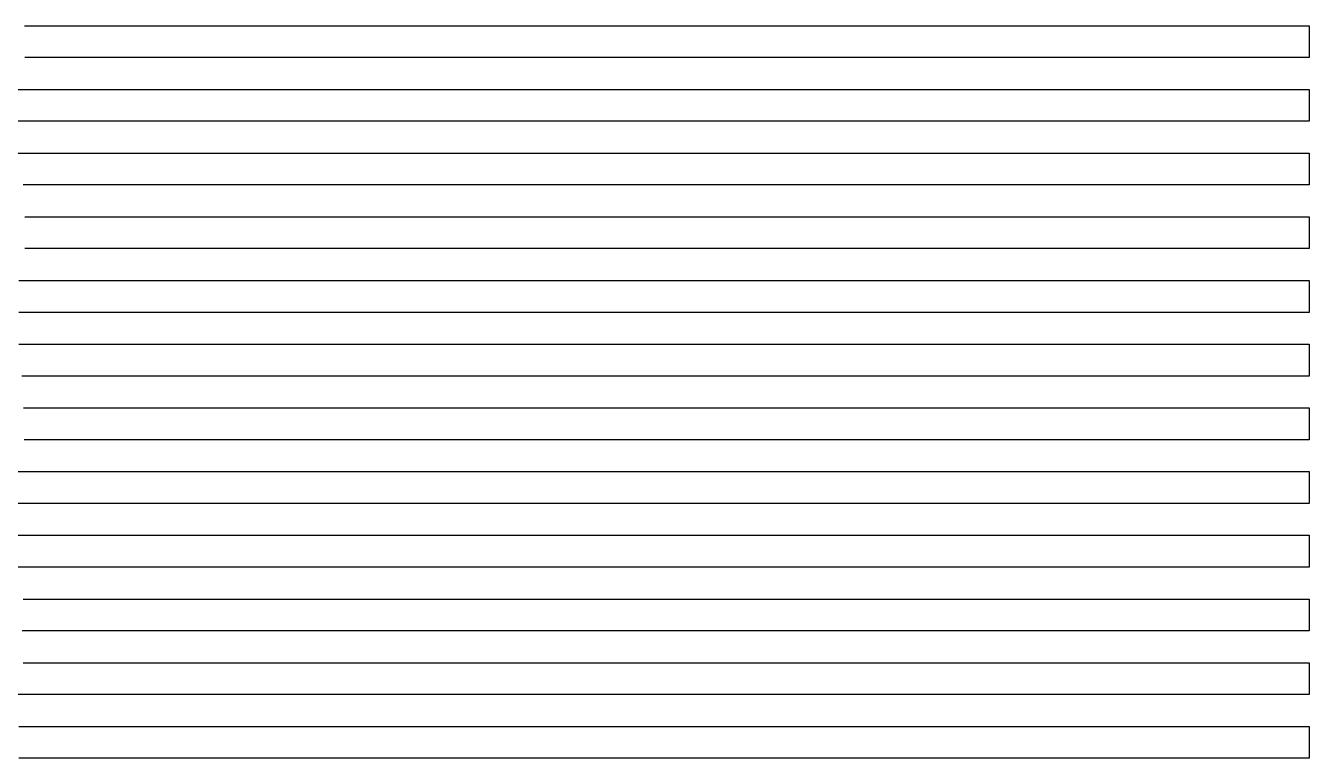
# Model space of a CAD drawing. Extents: x 20 to 170, y 60 to 234.
# Drawn here: x 132.5 to 170, y 167.94 to 189.34 of the extents above; entities that cross this region are included whole.
import ezdxf

# ---------------------------------------------------------------- set-up
doc = ezdxf.new("R2010")
doc.units = 0
doc.header["$LTSCALE"] = 0.000394
doc.layers.add('SPLINE', color=7, linetype='CONTINUOUS')

msp = doc.modelspace()

# ---------------------------------------------------------------- linework, layer by layer
at = {"layer": 'SPLINE', "color": 2}
for points in [[(132.470444, 189.341049, -22.599676), (132.737579, 189.341049, -22.346056), (133.002243, 189.341049, -22.230196), (133.177124, 189.341049, -22.195776), (133.352036, 189.341049, -22.176958), (133.699463, 189.341049, -22.170717), (134.049271, 189.341049, -22.220816), (134.921417, 189.341049, -22.468176), (135.096298, 189.341049, -22.555836), (135.443756, 189.341049, -22.875254), (135.564224, 189.341049, -23.081894), (135.684753, 189.341049, -23.382454), (136.40802, 189.341049, -25.727766), (136.448181, 189.341049, -25.840527), (136.469452, 189.341049, -25.881247), (136.942139, 189.341049, -26.210024), (137.712662, 189.341049, -26.460505), (137.887543, 189.341049, -26.510584), (138.062408, 189.341049, -26.604523), (138.759644, 189.341049, -27.033503), (138.93454, 189.341049, -27.16814), (139.022018, 189.341049, -27.24958), (139.109436, 189.341049, -27.340361), (139.282013, 189.341049, -27.587761), (139.369415, 189.341049, -27.763081), (140.068985, 189.341049, -29.269175), (140.411743, 189.341049, -29.103294), (140.733139, 189.341049, -29.015596), (141.376038, 189.341049, -29.053175), (141.725769, 189.341049, -29.219095), (142.075592, 189.341049, -29.644995), (142.947754, 189.341049, -31.464209), (143.12262, 189.341049, -31.949547), (143.153381, 189.341049, -32.093567), (143.207733, 189.341049, -32.394207), (144.058533, 189.341049, -37.416672), (144.082214, 189.341049, -37.516888), (144.663559, 189.341049, -39.276646), (144.684845, 189.341049, -39.292305), (145.564087, 189.341049, -39.307964), (146.261383, 189.341049, -39.326744), (146.786011, 189.341049, -39.329865), (147.308319, 189.341049, -39.364285), (147.658051, 189.341049, -39.392525), (148.355347, 189.341049, -39.417564), (149.752167, 189.341049, -39.442604), (152.718292, 189.341049, -39.517765), (153.240616, 189.341049, -39.517765), (153.937836, 189.341049, -39.570984), (154.809982, 189.341049, -39.592903), (155.334702, 189.341049, -39.592903), (156.031906, 189.341049, -39.621063), (156.99147, 189.341049, -39.668064), (157.428696, 189.341049, -39.677464), (158.823166, 189.341049, -39.733845), (159.782745, 189.341049, -39.783924), (160.220016, 189.341049, -39.787045), (161.266983, 189.341049, -39.830864), (161.614441, 189.341049, -40), (170, 189.341049, -40), (170, 188.409943, -40), (161.571899, 188.409943, -40), (161.266983, 188.409943, -39.846523), (160.917206, 188.409943, -39.818344), (160.220016, 188.409943, -39.787045), (159.870132, 188.409943, -39.783924), (158.125931, 188.409943, -39.711884), (157.776199, 188.409943, -39.686844), (155.334702, 188.409943, -39.592903), (154.287689, 188.409943, -39.592903), (153.240616, 188.409943, -39.517765), (152.543411, 188.409943, -39.514645), (149.752167, 188.409943, -39.442604), (148.70517, 188.409943, -39.442604), (148.005554, 188.409943, -39.414444), (147.658051, 188.409943, -39.379963), (146.960876, 188.409943, -39.326744), (145.564087, 188.409943, -39.307964), (145.214264, 188.409943, -39.292305), (144.866852, 188.409943, -39.292305), (144.843246, 188.409943, -39.257885), (144.82428, 188.409943, -39.160786), (144.188553, 188.409943, -35.547356), (144.103485, 188.409943, -35.143394), (143.165192, 188.409943, -30.756571), (143.098938, 188.409943, -30.512291), (142.935898, 188.409943, -30.133453), (142.772888, 188.409943, -29.889193), (142.075592, 188.409943, -29.118895), (141.725769, 188.409943, -28.799557), (141.376038, 188.409943, -28.646116), (140.808762, 188.409943, -28.614777), (140.243896, 188.409943, -28.780737), (140.220306, 188.409943, -28.774477), (140.158829, 188.409943, -28.702436), (140.054825, 188.409943, -28.502077), (139.282013, 188.409943, -27.089863), (139.109436, 188.409943, -26.845642), (138.93454, 188.409943, -26.682802), (138.584793, 188.409943, -26.513704), (137.031952, 188.409943, -26.094164), (136.953918, 188.409943, -26.040924), (136.556915, 188.409943, -25.640106), (136.53566, 188.409943, -25.605686), (135.727325, 188.409943, -22.928453), (135.57135, 188.409943, -22.562136), (135.412979, 188.409943, -22.330376), (135.254608, 188.409943, -22.173838), (135.096298, 188.409943, -22.064238), (134.74646, 188.409943, -21.945278), (134.399063, 188.409943, -21.923338), (133.699463, 188.409943, -22.014137), (133.002243, 188.409943, -22.192656), (132.75177, 188.409943, -22.327276), (132.50116, 188.409943, -22.580875), (132.479889, 188.409943, -22.549576)], [(132.118301, 187.478699, -20.517382), (132.652512, 187.478699, -22.859594), (132.980957, 187.478699, -22.599676), (133.439453, 187.478699, -22.004738), (133.524597, 187.478699, -21.901398), (133.699463, 187.478699, -21.754257), (134.049271, 187.478699, -21.600838), (134.399063, 187.478699, -21.55386), (135.096298, 187.478699, -21.685358), (135.313721, 187.478699, -21.835678), (135.531097, 187.478699, -22.092438), (135.55481, 187.478699, -22.126858), (135.793518, 187.478699, -22.584036), (136.372559, 187.478699, -23.974272), (136.474167, 187.478699, -24.25609), (136.611282, 187.478699, -24.703848), (137.211609, 187.478699, -26.044004), (137.533005, 187.478699, -26.147385), (137.899338, 187.478699, -26.122284), (138.242035, 187.478699, -26.109804), (138.584793, 187.478699, -26.144224), (138.93454, 187.478699, -26.300804), (139.109436, 187.478699, -26.451084), (139.282013, 187.478699, -26.682802), (139.981598, 187.478699, -27.822578), (140.080887, 187.478699, -27.994799), (140.440125, 187.478699, -28.567837), (140.461411, 187.478699, -28.589737), (140.919861, 187.478699, -28.577217), (141.376038, 187.478699, -28.583477), (141.638428, 187.478699, -28.611637), (142.075592, 187.478699, -28.596037), (142.423035, 187.478699, -28.705597), (142.772888, 187.478699, -28.981136), (142.947754, 187.478699, -29.215975), (143.035187, 187.478699, -29.388195), (143.12262, 187.478699, -29.613655), (143.186432, 187.478699, -29.839073), (143.949905, 187.478699, -32.632164), (145.006317, 187.478699, -36.997112), (145.630264, 187.478699, -39.257885), (145.65152, 187.478699, -39.317345), (145.977692, 187.478699, -39.326744), (146.960876, 187.478699, -39.326744), (148.355347, 187.478699, -39.398785), (149.402374, 187.478699, -39.436325), (151.843811, 187.478699, -39.495823), (152.543411, 187.478699, -39.517765), (153.937836, 187.478699, -39.592903), (155.334702, 187.478699, -39.592903), (157.428696, 187.478699, -39.683704), (157.776199, 187.478699, -39.711884), (158.125931, 187.478699, -39.749424), (158.91066, 187.478699, -39.783924), (159.520386, 187.478699, -39.783924), (160.917206, 187.478699, -39.818344), (161.266983, 187.478699, -39.877865), (161.526947, 187.478699, -40), (170, 187.478699, -40), (170, 186.549896, -40), (161.614441, 186.549896, -40), (161.266983, 186.549896, -39.868484), (160.917206, 186.549896, -39.827724), (158.125931, 186.549896, -39.743225), (156.031906, 186.549896, -39.621063), (155.334702, 186.549896, -39.592903), (154.112747, 186.549896, -39.592903), (153.240616, 186.549896, -39.545925), (152.543411, 186.549896, -39.517765), (152.193665, 186.549896, -39.517765), (151.146545, 186.549896, -39.480164), (149.577255, 186.549896, -39.442604), (148.70517, 186.549896, -39.398785), (146.960876, 186.549896, -39.326744), (145.826385, 186.549896, -39.326744), (145.802826, 186.549896, -39.295425), (145.729523, 186.549896, -39.004204), (145.214264, 186.549896, -36.330151), (145.09613, 186.549896, -35.744637), (144.954346, 186.549896, -35.271755), (144.082214, 186.549896, -31.576967), (143.994751, 186.549896, -31.245029), (143.907349, 186.549896, -30.988249), (143.098938, 186.549896, -28.833977), (142.935898, 186.549896, -28.514597), (142.772888, 186.549896, -28.301659), (142.423035, 186.549896, -28.073078), (142.075592, 186.549896, -27.997938), (141.376038, 186.549896, -28.073078), (141.061646, 186.549896, -28.260979), (140.744934, 186.549896, -28.502077), (140.723709, 186.549896, -28.495817), (140.026459, 186.549896, -27.42802), (139.806671, 186.549896, -27.102423), (139.18512, 186.549896, -26.294544), (138.884872, 186.549896, -26.050304), (138.584793, 186.549896, -25.956345), (137.974976, 186.549896, -25.925024), (137.478668, 186.549896, -25.972004), (137.362823, 186.549896, -25.940704), (137.341537, 186.549896, -25.903166), (136.613678, 186.549896, -22.850214), (136.497833, 186.549896, -22.518276), (136.263824, 186.549896, -22.170717), (136.027527, 186.549896, -21.970318), (135.096298, 186.549896, -21.37538), (134.399063, 186.549896, -21.265779), (134.049271, 186.549896, -21.2971), (133.874329, 186.549896, -21.35034), (133.699463, 186.549896, -21.441099), (133.352036, 186.549896, -21.807478), (132.874573, 186.549896, -22.624756), (132.77063, 186.549896, -22.759396), (132.749359, 186.549896, -22.759396), (132.683182, 186.549896, -22.465015), (132.543701, 186.549896, -21.892017), (132.06395, 186.549896, -20.019564)], [(131.955276, 185.618652, -19.449665), (132.50116, 185.618652, -20.626982), (132.75177, 185.618652, -21.23448), (133.044769, 185.618652, -22.126858), (133.068451, 185.618652, -22.126858), (133.399353, 185.618652, -21.52566), (133.732529, 185.618652, -21.23448), (134.065796, 185.618652, -21.1374), (134.399063, 185.618652, -21.115499), (134.74646, 185.618652, -21.127979), (135.334991, 185.618652, -21.196859), (135.443756, 185.618652, -21.196859), (135.793518, 185.618652, -21.250099), (136.143234, 185.618652, -21.41922), (136.318176, 185.618652, -21.588278), (136.490738, 185.618652, -21.851337), (136.686844, 185.618652, -22.358576), (137.190353, 185.618652, -24.55357), (137.473923, 185.618652, -25.768486), (137.495209, 185.618652, -25.802946), (137.781219, 185.618652, -25.724667), (138.048218, 185.618652, -25.696466), (138.584793, 185.618652, -25.727766), (138.93454, 185.618652, -25.859306), (139.282013, 185.618652, -26.125444), (139.719238, 185.618652, -26.460505), (139.806671, 185.618652, -26.532524), (139.981598, 185.618652, -26.711002), (140.132782, 185.618652, -26.905123), (140.232071, 185.618652, -27.083603), (140.787476, 185.618652, -28.163858), (140.808762, 185.618652, -28.182678), (140.950623, 185.618652, -28.041779), (141.092407, 185.618652, -27.913359), (141.376038, 185.618652, -27.769341), (142.075592, 185.618652, -27.70672), (142.423035, 185.618652, -27.769341), (142.772888, 185.618652, -27.972898), (142.947754, 185.618652, -28.163858), (143.682739, 185.618652, -29.100115), (143.819824, 185.618652, -29.294294), (143.994751, 185.618652, -29.648115), (144.167267, 185.618652, -30.315031), (144.904694, 185.618652, -33.399303), (145.027618, 185.618652, -33.86586), (145.89505, 185.618652, -36.621372), (146.589844, 185.618652, -39.298584), (146.611115, 185.618652, -39.326744), (146.960876, 185.618652, -39.326744), (148.355347, 185.618652, -39.395603), (151.146545, 185.618652, -39.480164), (152.718292, 185.618652, -39.552185), (153.240616, 185.618652, -39.552185), (154.287689, 185.618652, -39.592903), (155.15979, 185.618652, -39.592903), (156.031906, 185.618652, -39.627365), (156.729111, 185.618652, -39.646103), (158.125931, 185.618652, -39.736923), (159.520386, 185.618652, -39.783924), (160.917206, 185.618652, -39.852825), (161.266983, 185.618652, -39.884125), (161.614441, 185.618652, -40), (170, 185.618652, -40), (170, 184.687439, -40), (161.550598, 184.687439, -40), (161.526947, 184.687439, -39.984341), (161.266983, 184.687439, -39.865303), (160.917206, 184.687439, -39.827724), (159.520386, 184.687439, -39.783924), (158.125931, 184.687439, -39.715004), (157.428696, 184.687439, -39.677464), (156.381668, 184.687439, -39.633625), (155.682159, 184.687439, -39.630444), (155.15979, 184.687439, -39.621063), (154.637451, 184.687439, -39.583485), (153.937836, 184.687439, -39.558464), (152.543411, 184.687439, -39.527145), (151.146545, 184.687439, -39.480164), (149.752167, 184.687439, -39.445724), (149.052597, 184.687439, -39.442604), (148.355347, 184.687439, -39.395603), (146.960876, 184.687439, -39.326744), (146.786011, 184.687439, -39.326744), (146.762329, 184.687439, -39.276646), (146.61351, 184.687439, -38.603428), (146.088791, 184.687439, -35.869877), (146.013184, 184.687439, -35.597435), (145.864258, 184.687439, -35.237335), (145.826385, 184.687439, -35.155956), (145.041809, 184.687439, -32.691643), (144.103485, 184.687439, -28.996777), (143.994751, 184.687439, -28.661757), (143.949905, 184.687439, -28.561537), (143.819824, 184.687439, -28.326698), (143.470093, 184.687439, -27.944698), (143.12262, 184.687439, -27.769341), (142.772888, 184.687439, -27.728661), (142.70665, 184.687439, -27.731781), (142.522293, 184.687439, -27.68482), (142.359192, 184.687439, -27.647221), (142.030731, 184.687439, -27.628441), (141.376038, 184.687439, -27.659781), (141.158615, 184.687439, -27.728661), (140.941132, 184.687439, -27.894619), (140.919861, 184.687439, -27.894619), (140.215561, 184.687439, -26.526264), (139.981598, 184.687439, -26.216225), (139.806671, 184.687439, -26.072205), (139.631744, 184.687439, -25.965784), (139.456879, 184.687439, -25.893726), (138.759644, 184.687439, -25.662046), (138.584793, 184.687439, -25.636986), (138.112076, 184.687439, -25.621286), (137.636993, 184.687439, -25.655787), (137.53772, 184.687439, -25.552446), (137.516479, 184.687439, -25.492947), (136.731812, 184.687439, -22.042297), (136.665588, 184.687439, -21.788717), (136.490738, 184.687439, -21.39102), (136.143234, 184.687439, -20.999599), (135.793518, 184.687439, -20.843061), (135.096298, 184.687439, -20.818022), (134.921417, 184.687439, -20.858702), (134.74646, 184.687439, -20.924461), (134.342377, 184.687439, -21.10294), (133.798706, 184.687439, -21.181219), (133.498611, 184.687439, -21.381639), (133.177124, 184.687439, -21.879498), (132.952606, 184.687439, -21.052839), (132.872253, 184.687439, -20.799221), (132.806091, 184.687439, -20.645802), (132.609955, 184.687439, -20.238724), (132.427902, 184.687439, -19.922443)], [(132.479889, 183.758636, -19.618765), (132.739868, 183.758636, -20.025824), (132.827393, 183.758636, -20.185503), (132.959702, 183.758636, -20.526821), (133.285858, 183.758636, -21.801258), (133.581329, 183.758636, -21.441099), (133.853043, 183.758636, -21.28142), (134.108322, 183.758636, -21.16556), (134.399063, 183.758636, -20.883741), (134.571594, 183.758636, -20.724081), (134.74646, 183.758636, -20.617601), (134.921417, 183.758636, -20.554981), (135.096298, 183.758636, -20.514261), (135.793518, 183.758636, -20.539322), (135.968384, 183.758636, -20.595661), (136.143234, 183.758636, -20.689602), (136.490738, 183.758636, -21.059139), (136.665588, 183.758636, -21.441099), (136.8405, 183.758636, -22.142538), (137.190353, 183.758636, -23.604832), (137.561371, 183.758636, -25.217388), (137.757507, 183.758636, -25.521126), (137.778793, 183.758636, -25.527367), (138.182983, 183.758636, -25.502306), (138.738373, 183.758636, -25.483566), (139.282013, 183.758636, -25.449146), (139.631744, 183.758636, -25.533627), (139.806671, 183.758636, -25.621286), (139.981598, 183.758636, -25.759087), (140.248657, 183.758636, -26.122284), (141.04985, 183.758636, -27.74114), (141.071136, 183.758636, -27.744301), (141.376038, 183.758636, -27.628441), (141.4422, 183.758636, -27.62528), (142.118149, 183.758636, -27.218281), (142.281219, 183.758636, -27.133722), (142.444305, 183.758636, -27.083603), (142.772888, 183.758636, -27.039803), (143.470093, 183.758636, -27.17444), (143.753677, 183.758636, -27.409281), (143.914429, 183.758636, -27.653481), (144.037262, 183.758636, -27.929039), (144.866852, 183.758636, -30.258673), (144.985077, 183.758636, -30.637531), (145.868958, 183.758636, -34.297958), (146.611115, 183.758636, -35.625656), (146.786011, 183.758636, -35.976295), (146.982132, 183.758636, -36.759113), (147.561218, 183.758636, -39.333004), (147.582489, 183.758636, -39.348705), (148.355347, 183.758636, -39.395603), (149.052597, 183.758636, -39.458244), (149.752167, 183.758636, -39.480164), (151.496399, 183.758636, -39.483284), (152.193665, 183.758636, -39.514645), (153.937836, 183.758636, -39.552185), (154.637451, 183.758636, -39.580364), (155.15979, 183.758636, -39.621063), (155.334702, 183.758636, -39.627365), (156.031906, 183.758636, -39.630444), (158.125931, 183.758636, -39.711884), (158.998032, 183.758636, -39.777645), (160.045105, 183.758636, -39.818344), (160.917206, 183.758636, -39.818344), (161.266983, 183.758636, -39.846523), (161.614441, 183.758636, -40), (170, 183.758636, -40), (170, 182.827393, -40), (161.614441, 182.827393, -40), (160.917206, 182.827393, -39.818344), (160.567474, 182.827393, -39.818344), (159.520386, 182.827393, -39.805824), (158.823166, 182.827393, -39.746346), (158.300842, 182.827393, -39.746346), (157.428696, 182.827393, -39.715004), (156.729111, 182.827393, -39.699345), (156.381668, 182.827393, -39.708744), (155.334702, 182.827393, -39.627365), (154.637451, 182.827393, -39.599144), (153.5905, 182.827393, -39.592903), (152.543411, 182.827393, -39.517765), (152.36853, 182.827393, -39.514645), (151.496399, 182.827393, -39.480164), (149.577255, 182.827393, -39.480164), (149.052597, 182.827393, -39.461384), (148.355347, 182.827393, -39.395603), (147.679337, 182.827393, -39.351826), (147.658051, 182.827393, -39.295425), (147.504456, 182.827393, -38.619068), (146.944397, 182.827393, -35.647575), (146.835663, 182.827393, -35.259296), (146.726929, 182.827393, -35.005615), (146.218811, 182.827393, -33.903439), (145.880859, 182.827393, -33.142544), (145.029907, 182.827393, -29.519714), (144.956696, 182.827393, -29.250435), (144.866852, 182.827393, -29.009296), (144.670685, 182.827393, -28.596037), (143.994751, 182.827393, -27.38422), (143.819824, 182.827393, -27.114902), (143.470093, 182.827393, -26.833082), (142.772888, 182.827393, -26.717222), (142.423035, 182.827393, -26.751722), (142.248138, 182.827393, -26.804962), (142.075592, 182.827393, -26.898863), (141.90065, 182.827393, -27.046062), (141.376038, 182.827393, -27.5345), (141.267288, 182.827393, -27.606541), (141.246002, 182.827393, -27.60968), (141.146729, 182.827393, -27.462521), (140.248657, 182.827393, -25.696466), (139.981598, 182.827393, -25.339546), (139.806671, 182.827393, -25.201748), (139.631744, 182.827393, -25.117208), (139.282013, 182.827393, -25.048288), (138.584793, 182.827393, -25.117208), (137.908813, 182.827393, -25.336367), (137.582657, 182.827393, -24.65065), (137.561371, 182.827393, -24.59741), (137.282501, 182.827393, -23.438852), (136.665588, 182.827393, -21.1374), (136.490738, 182.827393, -20.752241), (136.143234, 182.827393, -20.382742), (135.968384, 182.827393, -20.291964), (135.793518, 182.827393, -20.238724), (135.096298, 182.827393, -20.219963), (134.74646, 182.827393, -20.313864), (134.399063, 182.827393, -20.589441), (134.280945, 182.827393, -20.749102), (133.928772, 182.827393, -21.290819), (133.394562, 182.827393, -21.838778), (133.373291, 182.827393, -21.810617), (132.980957, 182.827393, -20.194883), (132.827393, 182.827393, -19.784723), (132.652512, 182.827393, -19.506025), (132.479889, 182.827393, -19.255526)], [(132.305008, 181.896164, -18.738867), (132.652512, 181.896164, -19.186605), (132.827393, 181.896164, -19.455925), (132.914749, 181.896164, -19.653185), (133.002243, 181.896164, -19.953823), (133.439453, 181.896164, -21.782417), (133.460754, 181.896164, -21.851337), (134.399063, 181.896164, -20.360842), (134.74646, 181.896164, -20.110363), (135.096298, 181.896164, -20.028923), (135.793518, 181.896164, -20.044603), (136.1362, 181.896164, -20.163584), (136.481262, 181.896164, -20.508001), (136.651428, 181.896164, -20.861841), (137.190353, 181.896164, -22.643536), (137.320267, 181.896164, -23.113194), (137.585052, 181.896164, -24.09955), (137.972656, 181.896164, -25.095268), (137.991531, 181.896164, -25.114088), (138.438232, 181.896164, -24.872948), (138.584793, 181.896164, -24.813448), (139.282013, 181.896164, -24.750828), (139.631744, 181.896164, -24.816608), (139.981598, 181.896164, -25.016968), (140.156509, 181.896164, -25.214268), (140.32901, 181.896164, -25.505466), (141.376038, 181.896164, -27.38422), (141.742371, 181.896164, -26.983442), (142.085037, 181.896164, -26.676542), (142.363983, 181.896164, -26.566942), (142.772888, 181.896164, -26.498104), (143.318787, 181.896164, -26.576323), (143.470093, 181.896164, -26.626442), (143.819824, 181.896164, -26.870703), (144.363464, 181.896164, -27.38422), (144.616333, 181.896164, -27.647221), (144.866852, 181.896164, -28.038639), (144.914185, 181.896164, -28.148218), (145.06308, 181.896164, -28.617897), (145.564087, 181.896164, -30.866171), (145.935165, 181.896164, -32.488144), (146.960876, 181.896164, -34.80526), (147.613251, 181.896164, -36.483551), (147.764435, 181.896164, -36.918812), (148.442764, 181.896164, -39.373745), (148.46405, 181.896164, -39.408165), (149.752167, 181.896164, -39.477043), (150.799225, 181.896164, -39.480164), (151.146545, 181.896164, -39.495823), (152.543411, 181.896164, -39.517765), (153.240616, 181.896164, -39.517765), (154.20018, 181.896164, -39.592903), (154.637451, 181.896164, -39.599144), (156.031906, 181.896164, -39.661804), (156.99147, 181.896164, -39.708744), (157.428696, 181.896164, -39.715004), (158.125931, 181.896164, -39.743225), (158.823166, 181.896164, -39.746346), (159.520386, 181.896164, -39.761963), (160.220016, 181.896164, -39.818344), (160.917206, 181.896164, -39.818344), (161.266983, 181.896164, -39.849644), (161.614441, 181.896164, -40), (170, 181.896164, -40), (170, 180.967346, -40), (161.614441, 180.967346, -40), (161.266983, 180.967346, -39.830864), (159.520386, 180.967346, -39.783924), (158.998032, 180.967346, -39.783924), (156.729111, 180.967346, -39.683704), (156.031906, 180.967346, -39.664925), (154.637451, 180.967346, -39.599144), (154.287689, 180.967346, -39.592903), (153.937836, 180.967346, -39.564724), (152.543411, 180.967346, -39.517765), (151.843811, 180.967346, -39.517765), (150.799225, 180.967346, -39.480164), (149.752167, 180.967346, -39.477043), (148.617706, 180.967346, -39.417564), (148.596436, 180.967346, -39.358086), (148.47583, 180.967346, -38.875843), (147.932251, 180.967346, -36.317612), (147.849548, 180.967346, -36.032696), (147.525757, 180.967346, -35.306255), (146.960876, 180.967346, -34.150799), (146.707977, 180.967346, -33.627884), (146.582764, 180.967346, -33.311623), (145.956421, 180.967346, -31.655188), (145.06308, 180.967346, -27.722401), (144.963821, 180.967346, -27.3936), (144.866852, 180.967346, -27.165043), (144.69194, 180.967346, -26.889482), (144.517059, 180.967346, -26.714123), (144.342194, 180.967346, -26.598263), (143.470093, 180.967346, -26.200624), (142.772888, 180.967346, -26.094164), (142.444305, 180.967346, -26.138004), (142.281219, 180.967346, -26.184944), (142.118149, 180.967346, -26.272644), (141.792023, 180.967346, -26.585762), (141.463455, 180.967346, -27.089863), (141.4422, 180.967346, -27.093042), (141.028595, 180.967346, -26.344645), (140.853699, 180.967346, -26.037785), (140.156509, 180.967346, -24.960629), (139.981598, 180.967346, -24.769629), (139.631744, 180.967346, -24.58177), (139.282013, 180.967346, -24.52541), (138.584793, 180.967346, -24.58177), (138.308212, 180.967346, -24.710148), (138.034027, 180.967346, -24.879229), (138.012817, 180.967346, -24.882368), (137.644104, 180.967346, -23.820852), (137.190353, 180.967346, -22.330376), (136.639633, 180.967346, -20.652061), (136.469452, 180.967346, -20.323301), (136.13147, 180.967346, -20.000744), (135.793518, 180.967346, -19.891184), (135.618622, 180.967346, -19.872383), (135.443756, 180.967346, -19.866123), (135.096298, 180.967346, -19.875504), (134.74646, 180.967346, -19.950644), (134.399063, 180.967346, -20.194883), (133.503311, 180.967346, -21.666557), (133.482025, 180.967346, -21.682238), (133.002243, 180.967346, -19.668865), (132.914749, 180.967346, -19.371386), (132.827393, 180.967346, -19.177225), (132.652512, 180.967346, -18.914248), (132.305008, 180.967346, -18.469587)], [(132.305008, 180.036133, -18.228489), (132.652512, 180.036133, -18.695047), (132.827393, 180.036133, -18.958067), (132.914749, 180.036133, -19.152185), (133.002243, 180.036133, -19.446526), (133.482025, 180.036133, -21.45364), (133.503311, 180.036133, -21.503759), (134.399063, 180.036133, -20.085283), (134.571594, 180.036133, -19.938124), (134.74646, 180.036133, -19.850464), (135.096298, 180.036133, -19.794104), (135.443756, 180.036133, -19.787804), (135.793518, 180.036133, -19.806623), (136.143234, 180.036133, -19.903704), (136.490738, 180.036133, -20.245024), (136.665588, 180.036133, -20.614502), (137.190353, 180.036133, -22.245855), (137.582657, 180.036133, -23.448252), (138.034027, 180.036133, -24.681988), (138.317719, 180.036133, -24.47839), (138.584793, 180.036133, -24.35631), (139.282013, 180.036133, -24.29995), (139.631744, 180.036133, -24.35631), (139.981598, 180.036133, -24.54417), (140.156509, 180.036133, -24.732048), (140.76619, 180.036133, -25.527367), (140.941132, 180.036133, -25.777906), (141.028595, 180.036133, -25.912546), (141.203445, 180.036133, -26.206844), (141.463455, 180.036133, -26.786142), (141.484741, 180.036133, -26.798662), (141.647797, 180.036133, -26.469904), (141.808533, 180.036133, -26.206844), (142.129974, 180.036133, -25.915667), (142.451416, 180.036133, -25.796686), (142.772888, 180.036133, -25.762226), (143.470093, 180.036133, -25.818626), (144.167267, 180.036133, -25.940704), (144.517059, 180.036133, -26.112965), (144.69194, 180.036133, -26.282024), (144.866852, 180.036133, -26.541904), (145.06308, 180.036133, -27.039803), (145.564087, 180.036133, -29.200335), (145.977692, 180.036133, -31.000809), (146.79071, 180.036133, -33.177002), (147.594299, 180.036133, -34.676861), (148.47583, 180.036133, -36.164196), (148.596436, 180.036133, -36.408432), (148.714554, 180.036133, -36.762272), (149.402374, 180.036133, -39.448864), (149.41655, 180.036133, -39.461384), (149.752167, 180.036133, -39.477043), (150.799225, 180.036133, -39.480164), (152.718292, 180.036133, -39.552185), (153.240616, 180.036133, -39.558464), (154.287689, 180.036133, -39.592903), (154.637451, 180.036133, -39.599144), (155.334702, 180.036133, -39.633625), (156.729111, 180.036133, -39.661804), (158.125931, 180.036133, -39.718124), (158.823166, 180.036133, -39.768265), (160.220016, 180.036133, -39.787045), (160.917206, 180.036133, -39.818344), (161.266983, 180.036133, -39.846523), (161.614441, 180.036133, -40), (170, 180.036133, -40), (170, 179.104904, -40), (161.614441, 179.104904, -40), (161.266983, 179.104904, -39.868484), (160.829697, 179.104904, -39.852825), (160.567474, 179.104904, -39.821484), (159.870132, 179.104904, -39.783924), (158.998032, 179.104904, -39.777645), (157.776199, 179.104904, -39.686844), (156.381668, 179.104904, -39.633625), (155.334702, 179.104904, -39.627365), (154.637451, 179.104904, -39.599144), (154.287689, 179.104904, -39.592903), (152.36853, 179.104904, -39.517765), (151.843811, 179.104904, -39.517765), (150.799225, 179.104904, -39.480164), (150.449341, 179.104904, -39.480164), (149.752167, 179.104904, -39.448864), (149.532364, 179.104904, -39.433205), (149.511093, 179.104904, -39.364285), (149.440155, 179.104904, -39.073124), (148.86116, 179.104904, -36.063976), (148.787888, 179.104904, -35.775936), (148.643677, 179.104904, -35.359497), (148.355347, 179.104904, -34.861599), (147.549438, 179.104904, -33.812618), (146.795471, 179.104904, -32.588345), (146.77652, 179.104904, -32.547604), (145.980026, 179.104904, -30.434031), (145.564087, 179.104904, -28.649237), (145.105652, 179.104904, -26.714123), (145.041809, 179.104904, -26.460505), (144.866852, 179.104904, -26.059685), (144.517059, 179.104904, -25.658886), (144.342194, 179.104904, -25.558666), (144.167267, 179.104904, -25.499207), (142.772888, 179.104904, -25.505466), (142.139374, 179.104904, -25.636986), (141.822693, 179.104904, -25.896906), (141.508423, 179.104904, -26.469904), (141.484741, 179.104904, -26.441685), (141.276779, 179.104904, -25.893726), (141.146729, 179.104904, -25.618206), (141.033295, 179.104904, -25.442846), (140.919861, 179.104904, -25.298788), (140.678833, 179.104904, -25.020088), (140.503967, 179.104904, -24.860428), (139.981598, 179.104904, -24.43149), (139.631744, 179.104904, -24.27803), (139.282013, 179.104904, -24.25927), (138.584793, 179.104904, -24.27487), (138.301117, 179.104904, -24.37825), (138.017517, 179.104904, -24.57551), (137.996246, 179.104904, -24.55983), (137.592133, 179.104904, -23.423214), (137.190353, 179.104904, -22.161318), (136.665588, 179.104904, -20.558142), (136.490738, 179.104904, -20.188623), (136.143234, 179.104904, -19.844183), (135.793518, 179.104904, -19.759684), (135.443756, 179.104904, -19.750223), (135.096298, 179.104904, -19.753384), (134.74646, 179.104904, -19.794104), (134.399063, 179.104904, -20.028923), (133.912186, 179.104904, -20.639542), (133.711243, 179.104904, -20.911942), (133.482025, 179.104904, -21.2689), (133.460754, 179.104904, -21.231359), (133.002243, 179.104904, -19.327505), (132.848663, 179.104904, -18.892307), (132.697296, 179.104904, -18.644907), (132.392532, 179.104904, -18.206549)], [(132.434998, 178.173706, -18.075029), (132.647736, 178.173706, -18.519688), (132.914749, 178.173706, -19.120865), (133.002243, 178.173706, -19.421505), (133.373291, 178.173706, -20.96204), (133.394562, 178.173706, -20.983959), (133.645111, 178.173706, -20.661442), (133.895599, 178.173706, -20.392141), (134.084686, 178.173706, -20.229343), (134.399063, 178.173706, -19.988243), (134.74646, 178.173706, -19.775324), (135.096298, 178.173706, -19.750223), (135.793518, 178.173706, -19.750223), (136.143234, 178.173706, -19.825403), (136.490738, 178.173706, -20.169844), (136.665588, 178.173706, -20.539322), (137.582657, 178.173706, -23.332394), (138.015198, 178.173706, -24.50971), (138.301117, 178.173706, -24.29995), (138.584793, 178.173706, -24.18721), (139.282013, 178.173706, -24.14649), (139.631744, 178.173706, -24.18721), (139.806671, 178.173706, -24.24357), (140.503967, 178.173706, -24.64123), (140.678833, 178.173706, -24.760248), (140.853699, 178.173706, -24.898008), (141.028595, 178.173706, -25.070229), (141.267288, 178.173706, -25.483566), (141.529633, 178.173706, -26.181805), (141.550903, 178.173706, -26.163044), (141.704498, 178.173706, -25.853046), (141.85585, 178.173706, -25.646406), (142.163055, 178.173706, -25.424026), (142.467957, 178.173706, -25.336367), (143.295105, 178.173706, -25.135948), (143.470093, 178.173706, -25.101528), (144.167267, 178.173706, -25.123468), (144.517059, 178.173706, -25.280008), (144.866852, 178.173706, -25.662046), (145.041809, 178.173706, -26.056564), (145.639771, 178.173706, -28.260979), (145.769669, 178.173706, -28.786997), (145.864258, 178.173706, -29.184675), (146.013184, 178.173706, -29.773333), (146.632385, 178.173706, -31.758547), (146.786011, 178.173706, -32.159348), (147.353271, 178.173706, -32.920223), (147.504456, 178.173706, -33.136303), (148.355347, 178.173706, -33.997379), (148.70517, 178.173706, -34.423241), (149.052597, 178.173706, -35.187256), (149.402374, 178.173706, -35.976295), (149.577255, 178.173706, -36.505512), (149.752167, 178.173706, -37.222572), (150.324097, 178.173706, -39.467686), (151.843811, 178.173706, -39.517765), (152.543411, 178.173706, -39.524044), (153.415543, 178.173706, -39.586643), (153.937836, 178.173706, -39.592903), (155.334702, 178.173706, -39.630444), (156.031906, 178.173706, -39.630444), (156.729111, 178.173706, -39.658665), (158.125931, 178.173706, -39.743225), (158.823166, 178.173706, -39.746346), (159.172928, 178.173706, -39.765083), (159.695251, 178.173706, -39.805824), (160.917206, 178.173706, -39.852825), (161.266983, 178.173706, -39.884125), (161.505661, 178.173706, -39.996841), (170, 178.173706, -40), (170, 177.244843, -40), (161.505661, 177.244843, -40), (161.266983, 177.244843, -39.890366), (160.917206, 177.244843, -39.852825), (159.520386, 177.244843, -39.777645), (159.172928, 177.244843, -39.746346), (158.125931, 177.244843, -39.746346), (156.903992, 177.244843, -39.693085), (156.381668, 177.244843, -39.649284), (156.031906, 177.244843, -39.630444), (155.15979, 177.244843, -39.630444), (154.287689, 177.244843, -39.599144), (153.5905, 177.244843, -39.592903), (151.843811, 177.244843, -39.527145), (150.808594, 177.244843, -39.480164), (150.470642, 177.244843, -39.480164), (150.449341, 177.244843, -39.452003), (150.428101, 177.244843, -39.373745), (149.752167, 177.244843, -35.321896), (149.664749, 177.244843, -34.908581), (149.577255, 177.244843, -34.607979), (149.402374, 177.244843, -34.272919), (149.227509, 177.244843, -34.06942), (148.355347, 177.244843, -33.220802), (147.417114, 177.244843, -32.541363), (146.807281, 177.244843, -31.746027), (146.786011, 177.244843, -31.692787), (146.173859, 177.244843, -29.638695), (145.868958, 177.244843, -28.564716), (145.639771, 177.244843, -27.72554), (145.041809, 177.244843, -25.743446), (144.866852, 177.244843, -25.364586), (144.517059, 177.244843, -24.998228), (144.342194, 177.244843, -24.910528), (144.167267, 177.244843, -24.860428), (143.470093, 177.244843, -24.838509), (142.772888, 177.244843, -24.998228), (142.314362, 177.244843, -25.114088), (142.163055, 177.244843, -25.173548), (141.85585, 177.244843, -25.405266), (141.704498, 177.244843, -25.618206), (141.550903, 177.244843, -25.937584), (141.529633, 177.244843, -25.937584), (141.376038, 177.244843, -25.508606), (141.203445, 177.244843, -25.070229), (141.028595, 177.244843, -24.810349), (140.678833, 177.244843, -24.54417), (140.503967, 177.244843, -24.44397), (140.32901, 177.244843, -24.36569), (139.806671, 177.244843, -24.14963), (139.631744, 177.244843, -24.09955), (139.282013, 177.244843, -24.07139), (138.584793, 177.244843, -24.09955), (138.317719, 177.244843, -24.19663), (138.050644, 177.244843, -24.39073), (138.031708, 177.244843, -24.35631), (137.561371, 177.244843, -23.266634), (136.665588, 177.244843, -20.539322), (136.490738, 177.244843, -20.169844), (136.143234, 177.244843, -19.825403), (135.793518, 177.244843, -19.750223), (135.096298, 177.244843, -19.750223), (134.399063, 177.244843, -19.888023), (134.120148, 177.244843, -19.988243), (133.841278, 177.244843, -20.138523), (133.706543, 177.244843, -20.235563), (133.571838, 177.244843, -20.345201), (133.302414, 177.244843, -20.711521), (133.285858, 177.244843, -20.746021), (133.264587, 177.244843, -20.752241), (133.002243, 177.244843, -19.753384), (132.718597, 177.244843, -18.923607), (132.652512, 177.244843, -18.745148), (132.456268, 177.244843, -18.272329)], [(131.955276, 176.313629, -17.145073), (132.543701, 176.313629, -18.741987), (132.652512, 176.313629, -19.051968), (132.784821, 176.313629, -19.465305), (133.132263, 176.313629, -20.595661), (133.290573, 176.313629, -20.263763), (133.448975, 176.313629, -20.003883), (133.607269, 176.313629, -19.825403), (133.765686, 176.313629, -19.703283), (134.399063, 176.313629, -19.552965), (134.866989, 176.313629, -19.596846), (135.358643, 176.313629, -19.750223), (135.793518, 176.313629, -19.759684), (136.143234, 176.313629, -19.866123), (136.490738, 176.313629, -20.210524), (136.665588, 176.313629, -20.583181), (137.190353, 176.313629, -22.180098), (137.570862, 176.313629, -23.269773), (137.953705, 176.313629, -24.18721), (137.974976, 176.313629, -24.19347), (138.584793, 176.313629, -24.024412), (139.282013, 176.313629, -23.996212), (139.631744, 176.313629, -24.024412), (139.806671, 176.313629, -24.07449), (140.32901, 176.313629, -24.265471), (140.678833, 176.313629, -24.40955), (141.028595, 176.313629, -24.65065), (141.203445, 176.313629, -24.910528), (141.376038, 176.313629, -25.339546), (141.508423, 176.313629, -25.702726), (141.529633, 176.313629, -25.705866), (141.685608, 176.313629, -25.358286), (141.839264, 176.313629, -25.132868), (142.151245, 176.313629, -24.879229), (142.772888, 176.313629, -24.750828), (144.167267, 176.313629, -24.829128), (144.517059, 176.313629, -24.929308), (144.954346, 176.313629, -25.254988), (145.041809, 176.313629, -25.323826), (145.214264, 176.313629, -25.483566), (145.564087, 176.313629, -25.881247), (145.750763, 176.313629, -26.166164), (145.793335, 176.313629, -26.247564), (145.90683, 176.313629, -26.551283), (146.043854, 176.313629, -27.24332), (146.7742, 176.313629, -31.166729), (146.852234, 176.313629, -31.439169), (147.284637, 176.313629, -32.221966), (147.329605, 176.313629, -32.284607), (147.353271, 176.313629, -32.297127), (147.854279, 176.313629, -32.344067), (148.104843, 176.313629, -32.431747), (148.355347, 176.313629, -32.616505), (149.243973, 176.313629, -33.408684), (149.45433, 176.313629, -33.671722), (149.664749, 176.313629, -34.125759), (150.38324, 176.313629, -36.320732), (150.558121, 176.313629, -36.921932), (151.23407, 176.313629, -39.452003), (151.255341, 176.313629, -39.517765), (151.576706, 176.313629, -39.558464), (153.240616, 176.313629, -39.558464), (154.287689, 176.313629, -39.592903), (154.637451, 176.313629, -39.599144), (155.334702, 176.313629, -39.627365), (156.031906, 176.313629, -39.630444), (156.381668, 176.313629, -39.646103), (156.729111, 176.313629, -39.671165), (158.125931, 176.313629, -39.752605), (158.823166, 176.313629, -39.746346), (159.172928, 176.313629, -39.761963), (159.870132, 176.313629, -39.812084), (161.266983, 176.313629, -39.868484), (161.614441, 176.313629, -40), (170, 176.313629, -40), (170, 175.382416, -40), (161.614441, 175.382416, -40), (161.266983, 175.382416, -39.868484), (159.695251, 175.382416, -39.805824), (159.172928, 175.382416, -39.765083), (158.823166, 175.382416, -39.746346), (158.300842, 175.382416, -39.746346), (153.5905, 175.382416, -39.558464), (152.248016, 175.382416, -39.549065), (151.363998, 175.382416, -39.480164), (151.342773, 175.382416, -39.464504), (151.146545, 175.382416, -38.719284), (150.645538, 175.382416, -36.558731), (150.449341, 175.382416, -35.948135), (149.664749, 175.382416, -33.659245), (149.532364, 175.382416, -33.374264), (149.402374, 175.382416, -33.180103), (149.227509, 175.382416, -33.007904), (149.052597, 175.382416, -32.854504), (148.355347, 175.382416, -32.469303), (147.655762, 175.382416, -32.322147), (147.525757, 175.382416, -32.237648), (147.504456, 175.382416, -32.209427), (146.916016, 175.382416, -31.126049), (146.894745, 175.382416, -31.044649), (146.582764, 175.382416, -29.372555), (146.020264, 175.382416, -26.451084), (145.897278, 175.382416, -26.078505), (145.729523, 175.382416, -25.793507), (145.564087, 175.382416, -25.611906), (145.214264, 175.382416, -25.348927), (144.517059, 175.382416, -24.888628), (144.167267, 175.382416, -24.779028), (143.470093, 175.382416, -24.728909), (143.12262, 175.382416, -24.716408), (142.772888, 175.382416, -24.713268), (142.151245, 175.382416, -24.769629), (141.839264, 175.382416, -24.995049), (141.685608, 175.382416, -25.208008), (141.508423, 175.382416, -25.561846), (141.376038, 175.382416, -25.229908), (141.203445, 175.382416, -24.813448), (141.028595, 175.382416, -24.55983), (140.678833, 175.382416, -24.32189), (140.32901, 175.382416, -24.19035), (139.981598, 175.382416, -24.08699), (139.435577, 175.382416, -23.989952), (138.584793, 175.382416, -23.720692), (137.996246, 175.382416, -23.686192), (137.974976, 175.382416, -23.667452), (137.828445, 175.382416, -23.454512), (137.495209, 175.382416, -23.009893), (137.190353, 175.382416, -22.198875), (136.665588, 175.382416, -20.711521), (136.490738, 175.382416, -20.338942), (136.143234, 175.382416, -19.988243), (135.968384, 175.382416, -19.909964), (135.663483, 175.382416, -19.809763), (135.238098, 175.382416, -19.484085), (135.096298, 175.382416, -19.402685), (134.399063, 175.382416, -19.299385), (134.049271, 175.382416, -19.327505), (133.874329, 175.382416, -19.380745), (133.699463, 175.382416, -19.465305), (133.352036, 175.382416, -19.825403), (132.962097, 175.382416, -20.573801), (132.940811, 175.382416, -20.558142), (132.676117, 175.382416, -19.606205), (132.175018, 175.382416, -17.956049)], [(132.030899, 174.453583, -17.859009), (132.739868, 174.453583, -20.542461), (132.76355, 174.453583, -20.564362), (133.002243, 174.453583, -20.194883), (133.352036, 174.453583, -19.668865), (133.699463, 174.453583, -19.330666), (134.399063, 174.453583, -19.221106), (135.096298, 174.453583, -19.283726), (135.443756, 174.453583, -19.502905), (135.793518, 174.453583, -19.772163), (135.968384, 174.453583, -19.922443), (136.143234, 174.453583, -20.094664), (136.490738, 174.453583, -20.489222), (137.190353, 174.453583, -22.236456), (137.455017, 174.453583, -22.862694), (137.476257, 174.453583, -22.900274), (137.842651, 174.453583, -23.376234), (137.866272, 174.453583, -23.401274), (138.584793, 174.453583, -23.420053), (139.981598, 174.453583, -24.014992), (140.678833, 174.453583, -24.22167), (141.028595, 174.453583, -24.46277), (141.376038, 174.453583, -25.035809), (141.4422, 174.453583, -25.154768), (141.463455, 174.453583, -25.186089), (141.709259, 174.453583, -25.020088), (142.118149, 174.453583, -24.779028), (142.772888, 174.453583, -24.710148), (143.470093, 174.453583, -24.725788), (144.167267, 174.453583, -24.760248), (144.517059, 174.453583, -24.888628), (145.214264, 174.453583, -25.348927), (145.564087, 174.453583, -25.552446), (145.738998, 174.453583, -25.734066), (145.913879, 174.453583, -26.037785), (146.001312, 174.453583, -26.282024), (146.086411, 174.453583, -26.676542), (146.419662, 174.453583, -28.245298), (146.578064, 174.453583, -29.037495), (146.894745, 174.453583, -30.684511), (146.916016, 174.453583, -30.737751), (147.532837, 174.453583, -31.783607), (148.071762, 174.453583, -32.228207), (148.70517, 174.453583, -32.331566), (149.052597, 174.453583, -32.438007), (149.260574, 174.453583, -32.588345), (149.468506, 174.453583, -32.832584), (150.231949, 174.453583, -34.01302), (150.39502, 174.453583, -34.288601), (150.449341, 174.453583, -34.398178), (150.572296, 174.453583, -34.73946), (150.645538, 174.453583, -35.102695), (151.309662, 174.453583, -39.176445), (151.363998, 174.453583, -39.411304), (151.387665, 174.453583, -39.480164), (151.675995, 174.453583, -39.480164), (152.543411, 174.453583, -39.552185), (153.5905, 174.453583, -39.558464), (157.078964, 174.453583, -39.702503), (157.951065, 174.453583, -39.743225), (158.823166, 174.453583, -39.746346), (159.172928, 174.453583, -39.761963), (159.520386, 174.453583, -39.787045), (160.917206, 174.453583, -39.821484), (161.266983, 174.453583, -39.849644), (161.614441, 174.453583, -40), (170, 174.453583, -40), (170, 173.522369, -40), (161.614441, 173.522369, -40), (161.266983, 173.522369, -39.846523), (160.917206, 173.522369, -39.818344), (160.220016, 173.522369, -39.827724), (158.125931, 173.522369, -39.746346), (157.776199, 173.522369, -39.743225), (156.729111, 173.522369, -39.683704), (153.5905, 173.522369, -39.558464), (152.543411, 173.522369, -39.552185), (151.475143, 173.522369, -39.480164), (151.451477, 173.522369, -39.473885), (151.146545, 173.522369, -37.576389), (150.68808, 173.522369, -34.492119), (150.624252, 173.522369, -34.22282), (150.449341, 173.522369, -33.806358), (150.295761, 173.522369, -33.562122), (150.099609, 173.522369, -33.289703), (149.402374, 173.522369, -32.406727), (149.052597, 173.522369, -32.134266), (148.70517, 173.522369, -32.030987), (148.355347, 173.522369, -31.974607), (148.097717, 173.522369, -31.927628), (147.811813, 173.522369, -31.739767), (147.525757, 173.522369, -31.589447), (147.504456, 173.522369, -31.558147), (147.232727, 173.522369, -31.094749), (146.894745, 173.522369, -30.462231), (146.873459, 173.522369, -30.393311), (146.587433, 173.522369, -29.225395), (146.05574, 173.522369, -26.729782), (145.972961, 173.522369, -26.394724), (145.890244, 173.522369, -26.178684), (145.727142, 173.522369, -25.890606), (145.585373, 173.522369, -25.718407), (145.214264, 173.522369, -25.352026), (144.866852, 173.522369, -25.104649), (144.167267, 173.522369, -24.782148), (143.470093, 173.522369, -24.66317), (142.772888, 173.522369, -24.59115), (141.376038, 173.522369, -24.66317), (141.267288, 173.522369, -24.710148), (140.929291, 173.522369, -24.25609), (140.61261, 173.522369, -24.08699), (139.981598, 173.522369, -23.905392), (139.282013, 173.522369, -23.592272), (138.93454, 173.522369, -23.423214), (138.584793, 173.522369, -23.329294), (138.225494, 173.522369, -23.313614), (137.866272, 173.522369, -23.319834), (137.842651, 173.522369, -23.304234), (137.455017, 173.522369, -22.765656), (137.190353, 173.522369, -22.242716), (136.490738, 173.522369, -20.661442), (136.218964, 173.522369, -20.307644), (135.947098, 173.522369, -19.991364), (135.443756, 173.522369, -19.480986), (135.096298, 173.522369, -19.246145), (134.399063, 173.522369, -19.217945), (133.699463, 173.522369, -19.289986), (133.352036, 173.522369, -19.574905), (133.002243, 173.522369, -19.894283), (132.564987, 173.522369, -20.429722), (132.543701, 173.522369, -20.376541), (132.075745, 173.522369, -18.582287)], [(132.430298, 172.591125, -20.007004), (132.557892, 172.591125, -19.809763), (132.685532, 172.591125, -19.668865), (133.002243, 172.591125, -19.462185), (133.352036, 172.591125, -19.336966), (133.699463, 172.591125, -19.264925), (134.049271, 172.591125, -19.217945), (134.399063, 172.591125, -19.217945), (135.096298, 172.591125, -19.246145), (135.443756, 172.591125, -19.484085), (136.010925, 172.591125, -20.194883), (136.176422, 172.591125, -20.420341), (136.490738, 172.591125, -20.868101), (137.190353, 172.591125, -22.230196), (137.405365, 172.591125, -22.627855), (137.745728, 172.591125, -23.016134), (137.953705, 172.591125, -23.272934), (138.584793, 172.591125, -23.282314), (138.759644, 172.591125, -23.301094), (139.282013, 172.591125, -23.470192), (139.544373, 172.591125, -23.570332), (140.369217, 172.591125, -23.946112), (140.60318, 172.591125, -24.014992), (140.91275, 172.591125, -24.16531), (141.224731, 172.591125, -24.56295), (141.246002, 172.591125, -24.56295), (141.376038, 172.591125, -24.52541), (141.846375, 172.591125, -24.45965), (142.335602, 172.591125, -24.37509), (142.772888, 172.591125, -24.28113), (143.448807, 172.591125, -24.43149), (143.68512, 172.591125, -24.56295), (143.94278, 172.591125, -24.719528), (144.167267, 172.591125, -24.760248), (144.517059, 172.591125, -24.872948), (144.866852, 172.591125, -25.204868), (145.434097, 172.591125, -25.874947), (145.564087, 172.591125, -26.040924), (145.776764, 172.591125, -26.357204), (145.826385, 172.591125, -26.447985), (145.956421, 172.591125, -26.789303), (146.611115, 172.591125, -29.441395), (146.838043, 172.591125, -30.114653), (147.525757, 172.591125, -31.345249), (148.003174, 172.591125, -31.639587), (148.70517, 172.591125, -31.727207), (149.052597, 172.591125, -31.830587), (149.227509, 172.591125, -31.940187), (149.402374, 172.591125, -32.099827), (150.099609, 172.591125, -32.841965), (150.340683, 172.591125, -33.136303), (150.449341, 172.591125, -33.302242), (150.624252, 172.591125, -33.70932), (150.666824, 172.591125, -33.86586), (151.255341, 172.591125, -36.264393), (151.458572, 172.591125, -37.194393), (151.508209, 172.591125, -37.473068), (152.120346, 172.591125, -39.498924), (152.141586, 172.591125, -39.517765), (153.240616, 172.591125, -39.552185), (155.334702, 172.591125, -39.627365), (156.031906, 172.591125, -39.658665), (156.206787, 172.591125, -39.668064), (156.729111, 172.591125, -39.683704), (159.172928, 172.591125, -39.783924), (159.870132, 172.591125, -39.787045), (160.74234, 172.591125, -39.849644), (161.266983, 172.591125, -39.868484), (161.614441, 172.591125, -40), (170, 172.591125, -40), (170, 171.662292, -40), (161.614441, 171.662292, -40), (161.266983, 171.662292, -39.868484), (160.917206, 171.662292, -39.855904), (160.220016, 171.662292, -39.796444), (158.823166, 171.662292, -39.746346), (158.300842, 171.662292, -39.746346), (157.428696, 171.662292, -39.715004), (156.903992, 171.662292, -39.708744), (156.381668, 171.662292, -39.686844), (156.031906, 171.662292, -39.661804), (153.937836, 171.662292, -39.592903), (152.543411, 171.662292, -39.527145), (152.259796, 171.662292, -39.517765), (152.238525, 171.662292, -39.508385), (152.101486, 171.662292, -39.060604), (151.692566, 171.662292, -37.573227), (151.146545, 171.662292, -35.397076), (150.666824, 171.662292, -33.443142), (150.624252, 171.662292, -33.289703), (150.449341, 171.662292, -32.898323), (150.286301, 171.662292, -32.672863), (150.12085, 171.662292, -32.500645), (149.402374, 171.662292, -31.793007), (149.227509, 171.662292, -31.633287), (149.052597, 171.662292, -31.526827), (148.355347, 171.662292, -31.401569), (148.050476, 171.662292, -31.404709), (148.02919, 171.662292, -31.401569), (147.544647, 171.662292, -30.941269), (147.471405, 171.662292, -30.816031), (147.289459, 171.662292, -30.521711), (146.7789, 171.662292, -29.776453), (146.514221, 171.662292, -29.159655), (145.717712, 171.662292, -26.889482), (145.564087, 171.662292, -26.513704), (145.367859, 171.662292, -26.090984), (144.954346, 171.662292, -25.308207), (144.69194, 171.662292, -24.919949), (144.167267, 171.662292, -24.50659), (143.470093, 171.662292, -23.958632), (142.772888, 171.662292, -23.827112), (142.423035, 171.662292, -23.870972), (142.075592, 171.662292, -24.021252), (141.399628, 171.662292, -24.40641), (141.203445, 171.662292, -24.46591), (141.179901, 171.662292, -24.46591), (140.879669, 171.662292, -24.12145), (140.581848, 171.662292, -23.971172), (140.430649, 171.662292, -23.902292), (140.281738, 171.662292, -23.820852), (139.806671, 171.662292, -23.535912), (139.456879, 171.662292, -23.416954), (139.282013, 171.662292, -23.369974), (138.584793, 171.662292, -23.279154), (138.3461, 171.662292, -23.269773), (138.041199, 171.662292, -23.185194), (138.017517, 171.662292, -23.172714), (137.849731, 171.662292, -22.984854), (137.681885, 171.662292, -22.825134), (137.343964, 171.662292, -22.533936), (137.317963, 171.662292, -22.508896), (137.145386, 171.662292, -22.239555), (136.490738, 171.662292, -21.0497), (136.294586, 171.662292, -20.724081), (136.143234, 171.662292, -20.479841), (135.793518, 171.662292, -19.985064), (135.443756, 171.662292, -19.499725), (135.096298, 171.662292, -19.261786), (134.659058, 171.662292, -19.217945), (134.049271, 171.662292, -19.017548), (133.699463, 171.662292, -18.932987), (133.002243, 171.662292, -19.014387), (132.8013, 171.662292, -19.120865), (132.598083, 171.662292, -19.296246), (132.397217, 171.662292, -19.581165)], [(132.423172, 170.731064, -19.108345), (132.713882, 170.731064, -18.767067), (133.002243, 170.731064, -18.604227), (133.699463, 170.731064, -18.544727), (134.049271, 170.731064, -18.604227), (134.224182, 170.731064, -18.691887), (134.399063, 170.731064, -18.823427), (134.921417, 170.731064, -19.243006), (135.358643, 170.731064, -19.449665), (135.576096, 170.731064, -19.715803), (136.207092, 170.731064, -20.774181), (136.490738, 170.731064, -21.2689), (137.313171, 170.731064, -22.530796), (137.660629, 170.731064, -22.834494), (138.005722, 170.731064, -23.097534), (138.374451, 170.731064, -23.222794), (138.497284, 170.731064, -23.257214), (138.584793, 170.731064, -23.247854), (139.282013, 170.731064, -23.200874), (139.631744, 170.731064, -23.257214), (139.981598, 170.731064, -23.448252), (140.423553, 170.731064, -23.889732), (140.768616, 170.731064, -24.09955), (141.116119, 170.731064, -24.41893), (141.399628, 170.731064, -24.25609), (141.90065, 170.731064, -23.845932), (142.075592, 170.731064, -23.711252), (142.248138, 170.731064, -23.623592), (142.423035, 170.731064, -23.570332), (142.772888, 170.731064, -23.539072), (143.470093, 170.731064, -23.651772), (144.167267, 170.731064, -24.21225), (144.517059, 170.731064, -24.60993), (144.779419, 170.731064, -24.988848), (144.866852, 170.731064, -25.132868), (145.630264, 170.731064, -27.055443), (146.355835, 170.731064, -28.561537), (146.469299, 170.731064, -28.812037), (146.79071, 170.731064, -29.547874), (147.544647, 170.731064, -30.690771), (148.050476, 170.731064, -31.12291), (148.355347, 170.731064, -31.107229), (149.052597, 170.731064, -31.223089), (149.227509, 170.731064, -31.329569), (149.402374, 170.731064, -31.492409), (150.26738, 170.731064, -32.362888), (150.437576, 170.731064, -32.578903), (150.610092, 170.731064, -32.935883), (151.146545, 170.731064, -34.401299), (151.309662, 170.731064, -34.883518), (151.496399, 170.731064, -35.547356), (152.217209, 170.731064, -39.298584), (152.281021, 170.731064, -39.545925), (152.543411, 170.731064, -39.564724), (153.240616, 170.731064, -39.592903), (154.287689, 170.731064, -39.599144), (156.031906, 170.731064, -39.668064), (156.381668, 170.731064, -39.671165), (157.951065, 170.731064, -39.743225), (158.823166, 170.731064, -39.746346), (160.220016, 170.731064, -39.799564), (160.917206, 170.731064, -39.855904), (161.266983, 170.731064, -39.868484), (161.614441, 170.731064, -40), (170, 170.731064, -40), (170, 169.799835, -40), (161.614441, 169.799835, -40), (161.266983, 169.799835, -39.868484), (160.917206, 169.799835, -39.855904), (160.567474, 169.799835, -39.855904), (159.870132, 169.799835, -39.783924), (159.172928, 169.799835, -39.783924), (158.125931, 169.799835, -39.746346), (157.776199, 169.799835, -39.743225), (156.729111, 169.799835, -39.683704), (154.637451, 169.799835, -39.599144), (154.287689, 169.799835, -39.592903), (153.240616, 169.799835, -39.558464), (152.890869, 169.799835, -39.552185), (152.36853, 169.799835, -39.545925), (152.34726, 169.799835, -39.467686), (152.122742, 169.799835, -38.280907), (151.67131, 169.799835, -35.650696), (151.595718, 169.799835, -35.240456), (151.5224, 169.799835, -34.986835), (151.146545, 169.799835, -33.975479), (150.624252, 169.799835, -32.676003), (150.449341, 169.799835, -32.303368), (150.274475, 169.799835, -32.077969), (150.099609, 169.799835, -31.899467), (149.402374, 169.799835, -31.23877), (149.052597, 169.799835, -30.988249), (148.355347, 169.799835, -30.881811), (148.02919, 169.799835, -30.903709), (147.565918, 169.799835, -30.452831), (146.762329, 169.799835, -29.259815), (146.431458, 169.799835, -28.589737), (146.263672, 169.799835, -28.267239), (145.977692, 169.799835, -27.756821), (145.642059, 169.799835, -27.230761), (144.921265, 169.799835, -25.705866), (144.625824, 169.799835, -25.114088), (144.167267, 169.799835, -24.36257), (143.819824, 169.799835, -23.830252), (143.470093, 169.799835, -23.589172), (142.772888, 169.799835, -23.535912), (142.075592, 169.799835, -23.636112), (141.725769, 169.799835, -23.780132), (141.376038, 169.799835, -23.977392), (141.04985, 169.799835, -24.23419), (140.941132, 169.799835, -24.33437), (140.889191, 169.799835, -24.27487), (140.449524, 169.799835, -23.739452), (139.981598, 169.799835, -23.269773), (139.631744, 169.799835, -23.097534), (139.282013, 169.799835, -23.047474), (138.584793, 169.799835, -23.094414), (138.421661, 169.799835, -23.150774), (138.258575, 169.799835, -23.216534), (137.970245, 169.799835, -23.113194), (137.287201, 169.799835, -22.615376), (137.27066, 169.799835, -22.596556), (136.490738, 169.799835, -21.42544), (135.793518, 169.799835, -20.194883), (135.443756, 169.799835, -19.634405), (135.271149, 169.799835, -19.418365), (135.096298, 169.799835, -19.217945), (134.74646, 169.799835, -18.895428), (134.399063, 169.799835, -18.610487), (134.049271, 169.799835, -18.438269), (133.699463, 169.799835, -18.391329), (133.002243, 169.799835, -18.438269), (132.668976, 169.799835, -18.594828), (132.503555, 169.799835, -18.757668), (132.004913, 169.799835, -19.346325)], [(132.305008, 168.868744, -18.560368), (132.652512, 168.868744, -18.469587), (133.002243, 168.868744, -18.388149), (134.049271, 168.868744, -18.388149), (134.399063, 168.868744, -18.541607), (135.096298, 168.868744, -19.362005), (135.401215, 168.868744, -19.787804), (135.793518, 168.868744, -20.457941), (136.490738, 168.868744, -21.672817), (137.277679, 168.868744, -22.831394), (137.778793, 168.868744, -23.200874), (138.584793, 168.868744, -22.912794), (139.282013, 168.868744, -22.862694), (139.456879, 168.868744, -22.878374), (139.631744, 168.868744, -22.912794), (139.981598, 168.868744, -23.094414), (140.362122, 168.868744, -23.601692), (140.744934, 168.868744, -24.19663), (140.76619, 168.868744, -24.20915), (140.919861, 168.868744, -24.030632), (141.071136, 168.868744, -23.886612), (141.224731, 168.868744, -23.780132), (141.376038, 168.868744, -23.717512), (142.772888, 168.868744, -23.611092), (143.470093, 168.868744, -23.654892), (143.819824, 168.868744, -23.892912), (143.994751, 168.868744, -24.14341), (144.167267, 168.868744, -24.54101), (144.909424, 168.868744, -26.322704), (144.930664, 168.868744, -26.360304), (145.247345, 168.868744, -26.770502), (145.405731, 168.868744, -26.967722), (145.564087, 168.868744, -27.139942), (145.90213, 168.868744, -27.59086), (146.261383, 168.868744, -28.179539), (146.960876, 168.868744, -29.344355), (147.561218, 168.868744, -30.224213), (148.02919, 168.868744, -30.662651), (148.050476, 168.868744, -30.678251), (148.355347, 168.868744, -30.656351), (149.052597, 168.868744, -30.762791), (149.402374, 168.868744, -31.016449), (149.752167, 168.868744, -31.357729), (150.449341, 168.868744, -32.074787), (151.146545, 168.868744, -33.759399), (151.451477, 168.868744, -34.517159), (151.605103, 168.868744, -34.958656), (152.36853, 168.868744, -39.477043), (152.389816, 168.868744, -39.545925), (152.890869, 168.868744, -39.552185), (153.5905, 168.868744, -39.558464), (157.776199, 168.868744, -39.727543), (158.125931, 168.868744, -39.749424), (158.823166, 168.868744, -39.780785), (159.172928, 168.868744, -39.783924), (159.520386, 168.868744, -39.815205), (161.266983, 168.868744, -39.868484), (161.614441, 168.868744, -40), (170, 168.868744, -40), (170, 167.939819, -40), (161.614441, 167.939819, -40), (161.266983, 167.939819, -39.868484), (160.917206, 167.939819, -39.855904), (160.220016, 167.939819, -39.855904), (159.172928, 167.939819, -39.783924), (158.475708, 167.939819, -39.783924), (157.951065, 167.939819, -39.771385), (157.078964, 167.939819, -39.702503), (153.5905, 167.939819, -39.558464), (152.890869, 167.939819, -39.552185), (152.389816, 167.939819, -39.545925), (152.36853, 167.939819, -39.445724), (151.758713, 167.939819, -35.728954), (151.605103, 167.939819, -34.82716), (151.451477, 167.939819, -34.382519), (151.146545, 167.939819, -33.612244), (150.449341, 167.939819, -31.908867), (149.752167, 167.939819, -31.173029), (149.402374, 167.939819, -30.816031), (149.052597, 167.939819, -30.565531), (148.70517, 167.939819, -30.480991), (148.093033, 167.939819, -30.427731), (147.525757, 167.939819, -29.989433), (146.960876, 167.939819, -29.156475), (146.261383, 167.939819, -28.063679), (145.564087, 167.939819, -27.083603), (145.237946, 167.939819, -26.726683), (144.888107, 167.939819, -26.350904), (144.69194, 167.939819, -25.906286), (144.167267, 167.939819, -24.61935), (143.994751, 167.939819, -24.21225), (143.819824, 167.939819, -23.958632), (143.470093, 167.939819, -23.711252), (142.947754, 167.939819, -23.642412), (142.423035, 167.939819, -23.413794), (142.248138, 167.939819, -23.369974), (142.075592, 167.939819, -23.348034), (141.376038, 167.939819, -23.413794), (141.028595, 167.939819, -23.611092), (140.853699, 167.939819, -23.795792), (140.678833, 167.939819, -23.993092), (140.657562, 167.939819, -23.974272), (140.31958, 167.939819, -23.398134), (140.149353, 167.939819, -23.128874), (139.981598, 167.939819, -22.950354), (139.631744, 167.939819, -22.784416), (139.282013, 167.939819, -22.746836), (138.584793, 167.939819, -22.784416), (137.982056, 167.939819, -22.972294), (137.379395, 167.939819, -23.135134), (137.358124, 167.939819, -23.131954), (137.306061, 167.939819, -23.094414), (137.190353, 167.939819, -22.897114), (136.436401, 167.939819, -21.760498), (136.235443, 167.939819, -21.48806), (135.096298, 167.939819, -19.621885), (134.571594, 167.939819, -18.798388), (134.399063, 167.939819, -18.607388), (134.049271, 167.939819, -18.422609), (133.699463, 167.939819, -18.381929), (133.569458, 167.939819, -18.381929), (133.002243, 167.939819, -18.118889), (132.305008, 167.939819, -18.100109)]]:
    msp.add_polyline3d(points, dxfattribs=at)

doc.saveas('drawing.dxf')
